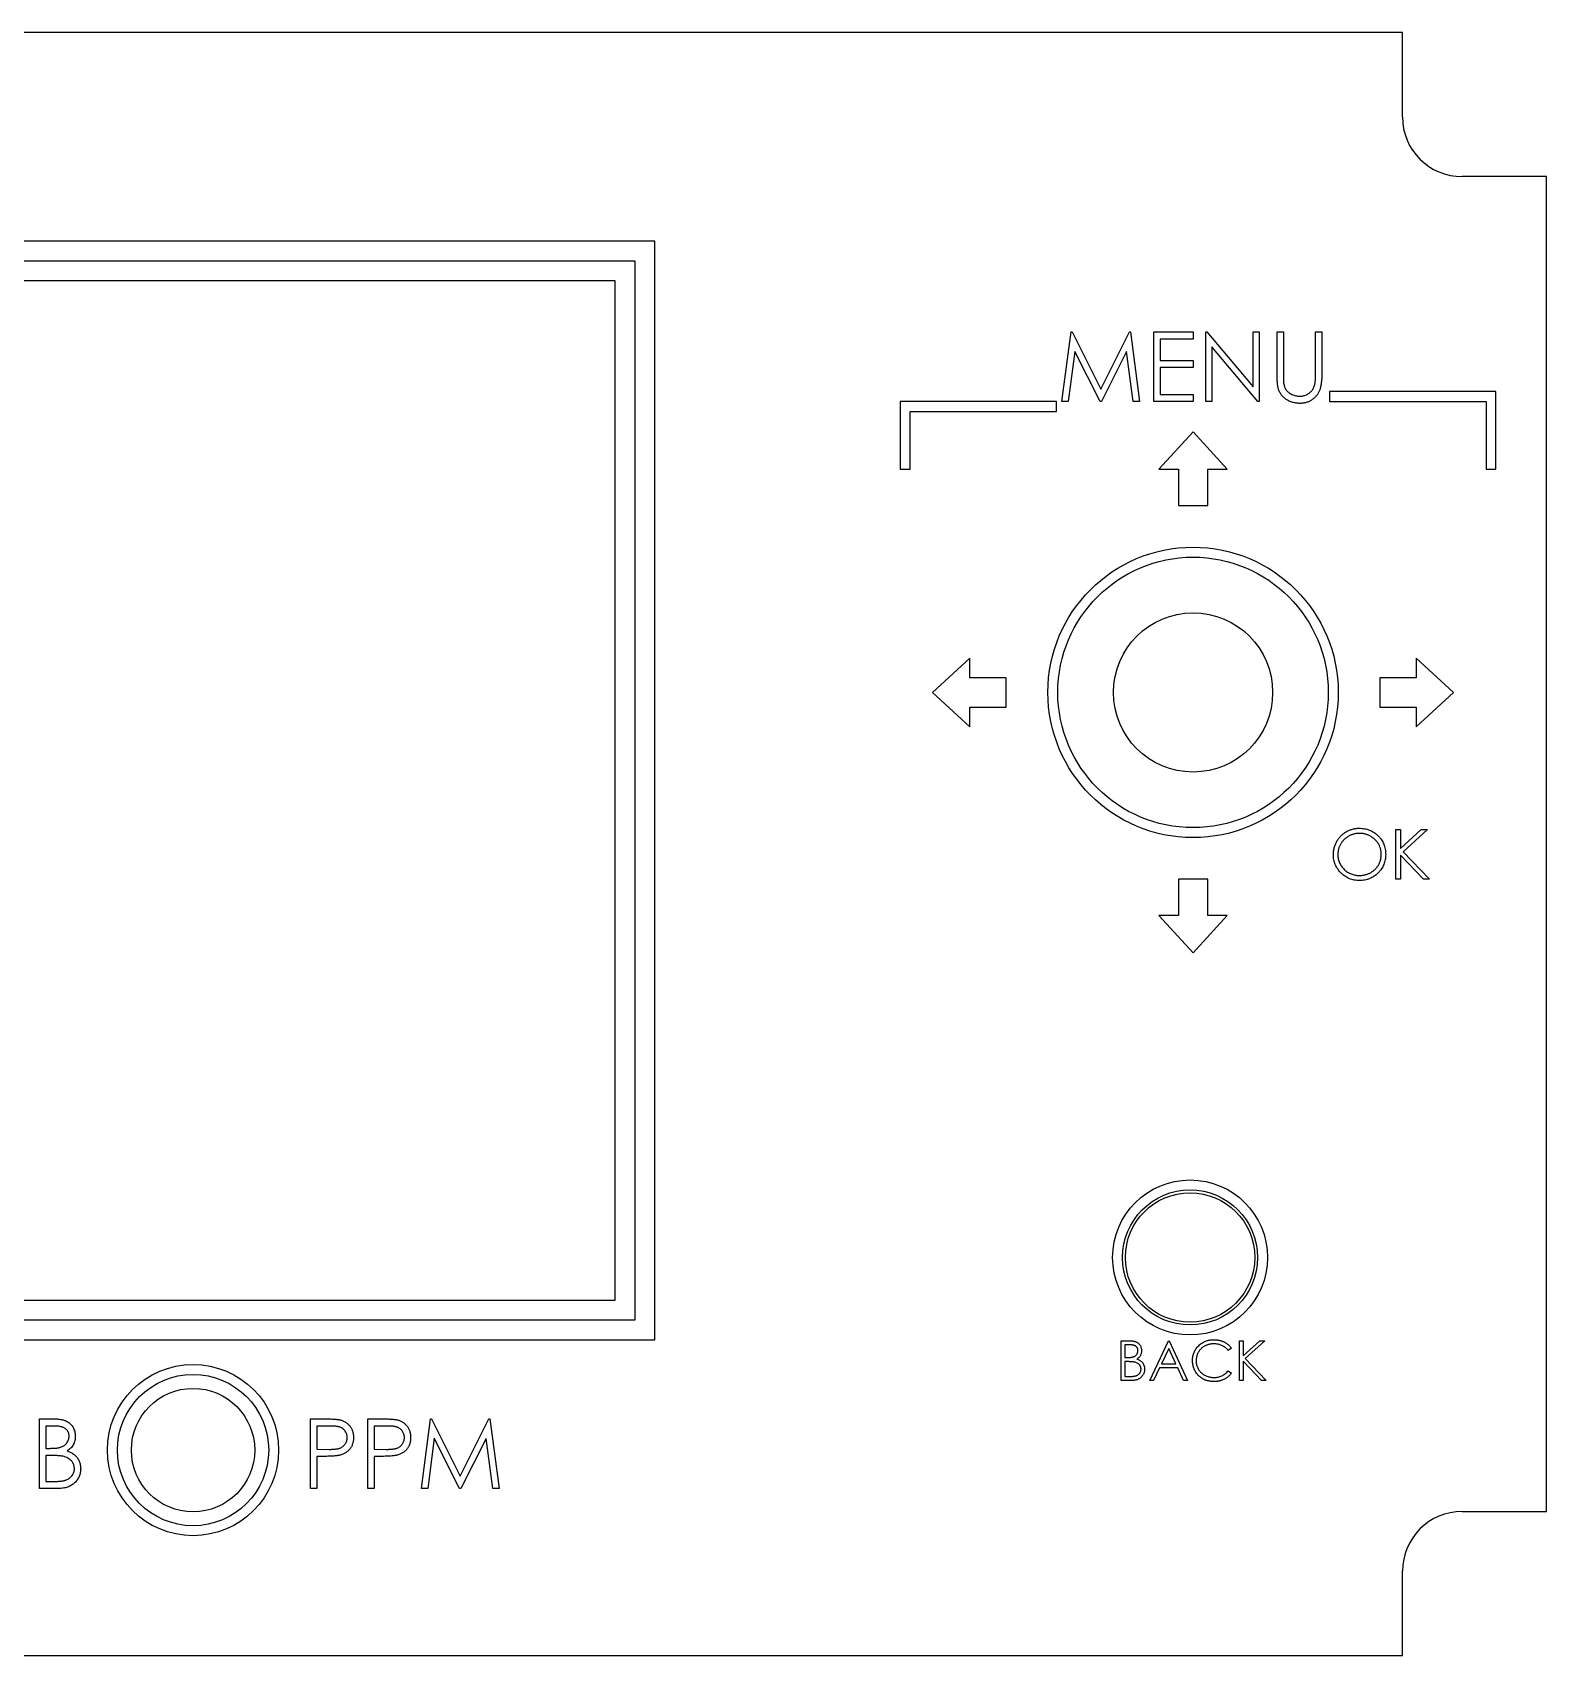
# Model space of a CAD drawing. Header units: millimetres. Extents: x -120 to 32, y -42 to 40.
# Drawn here: x -44 to 32.1, y -41.6 to 39.9 of the extents above; entities that cross this region are included whole.
import ezdxf

# ---------------------------------------------------------------- set-up
doc = ezdxf.new("R2010")
doc.units = ezdxf.units.MM

msp = doc.modelspace()

# ---------------------------------------------------------------- linework, layer by layer
at = {"color": 7, "linetype": 'Continuous', "lineweight": 25}
for p, q in [((24.865, 39.905), (-112.59, 39.905)), ((24.865, 35.663), (24.865, 39.905)), ((32.107, 32.663), (27.865, 32.663)), ((32.107, -34.4), (32.107, 32.663)), ((-12.694, 29.421), (-97.694, 29.421)), ((-12.694, -25.779), (-12.694, 29.421)), ((-13.694, 28.421), (-96.694, 28.421)), ((-13.694, -24.779), (-13.694, 28.421)), ((-14.694, 27.421), (-95.694, 27.421)), ((-14.694, -23.779), (-14.694, 27.421)), ((7.755, 21.36), (8.217, 24.86)), ((8.217, 24.86), (8.262, 24.86)), ((8.262, 24.86), (9.707, 21.988)), ((9.707, 21.988), (11.149, 24.86)), ((11.149, 24.86), (11.194, 24.86)), ((11.194, 24.86), (11.659, 21.36)), ((12.377, 24.86), (14.351, 24.86)), ((12.377, 21.36), (12.377, 24.86)), ((12.691, 24.501), (12.691, 23.424)), ((14.351, 24.501), (12.691, 24.501)), ((14.351, 24.86), (14.351, 24.501)), ((14.979, 24.86), (15.045, 24.86)), ((14.979, 21.36), (14.979, 24.86)), ((15.045, 24.86), (17.358, 22.105)), ((17.358, 24.86), (17.672, 24.86)), ((17.358, 22.105), (17.358, 24.86)), ((17.672, 24.86), (17.672, 21.36)), ((18.569, 24.86), (18.883, 24.86)), ((18.569, 22.746), (18.569, 24.86)), ((18.883, 24.86), (18.883, 22.763)), ((20.499, 24.86), (20.813, 24.86)), ((20.499, 22.763), (20.499, 24.86)), ((20.813, 24.86), (20.813, 22.746)), ((8.406, 23.884), (8.071, 21.36)), ((9.674, 21.36), (8.406, 23.884)), ((11.008, 23.878), (9.745, 21.36)), ((11.343, 21.36), (11.008, 23.878)), ((17.6, 21.36), (15.294, 24.108)), ((15.294, 24.108), (15.294, 21.36)), ((12.691, 23.424), (14.351, 23.424)), ((12.691, 23.065), (12.691, 21.719)), ((14.351, 23.065), (12.691, 23.065)), ((14.351, 23.424), (14.351, 23.065)), ((7.486, 21.36), (-0.376, 21.36)), ((-0.376, 21.36), (-0.376, 17.962)), ((7.486, 20.86), (7.486, 21.36)), ((8.071, 21.36), (7.755, 21.36)), ((9.745, 21.36), (9.674, 21.36)), ((11.659, 21.36), (11.343, 21.36)), ((14.351, 21.36), (12.377, 21.36)), ((12.691, 21.719), (14.351, 21.719)), ((14.351, 21.719), (14.351, 21.36)), ((15.294, 21.36), (14.979, 21.36)), ((17.672, 21.36), (17.6, 21.36)), ((29.567, 21.86), (21.205, 21.86)), ((21.205, 21.86), (21.205, 21.36)), ((21.205, 21.36), (29.067, 21.36)), ((29.067, 21.36), (29.067, 17.962)), ((29.567, 17.962), (29.567, 21.86)), ((0.124, 17.962), (0.124, 20.86)), ((0.124, 20.86), (7.486, 20.86)), ((14.345, 19.836), (12.624, 17.962)), ((16.067, 17.962), (14.345, 19.836)), ((-0.376, 17.962), (0.124, 17.962)), ((12.624, 17.962), (13.608, 17.962)), ((13.608, 17.962), (13.608, 16.139)), ((15.082, 16.139), (15.082, 17.962)), ((15.082, 17.962), (16.067, 17.962)), ((29.067, 17.962), (29.567, 17.962)), ((13.608, 16.139), (15.082, 16.139)), ((3.133, 8.471), (1.259, 6.75)), ((3.133, 7.487), (3.133, 8.471)), ((27.431, 6.75), (25.557, 8.471)), ((25.557, 8.471), (25.557, 7.487)), ((4.956, 7.487), (3.133, 7.487)), ((4.956, 6.013), (4.956, 7.487)), ((25.557, 7.487), (23.735, 7.487)), ((23.735, 7.487), (23.735, 6.013)), ((1.259, 6.75), (3.133, 5.028)), ((25.557, 5.028), (27.431, 6.75)), ((3.133, 5.028), (3.133, 6.013)), ((3.133, 6.013), (4.956, 6.013)), ((23.735, 6.013), (25.557, 6.013)), ((25.557, 6.013), (25.557, 5.028)), ((24.538, -0.14), (24.762, -0.14)), ((24.538, -2.64), (24.538, -0.14)), ((24.762, -1.092), (25.804, -0.14)), ((24.762, -0.14), (24.762, -1.092)), ((26.124, -0.14), (24.896, -1.261)), ((25.804, -0.14), (26.124, -0.14)), ((24.762, -1.433), (24.762, -2.64)), ((25.922, -2.64), (24.762, -1.433)), ((24.896, -1.261), (26.221, -2.64)), ((13.608, -2.64), (13.608, -4.462)), ((15.082, -2.64), (13.608, -2.64)), ((15.082, -4.462), (15.082, -2.64)), ((24.762, -2.64), (24.538, -2.64)), ((26.221, -2.64), (25.922, -2.64)), ((13.608, -4.462), (12.624, -4.462)), ((12.624, -4.462), (14.345, -6.336)), ((14.345, -6.336), (16.067, -4.462)), ((16.067, -4.462), (15.082, -4.462)), ((-95.694, -23.779), (-14.694, -23.779)), ((-96.694, -24.779), (-13.694, -24.779)), ((-97.694, -25.779), (-12.694, -25.779)), ((10.73, -25.822), (11.12, -25.822)), ((10.73, -27.822), (10.73, -25.822)), ((10.91, -26.027), (10.91, -26.668)), ((11.153, -26.027), (10.91, -26.027)), ((12.166, -27.822), (13.115, -25.822)), ((13.115, -25.822), (13.14, -25.822)), ((13.14, -25.822), (14.063, -27.822)), ((16.679, -25.822), (16.858, -25.822)), ((16.679, -27.822), (16.679, -25.822)), ((16.858, -26.584), (17.692, -25.822)), ((16.858, -25.822), (16.858, -26.584)), ((17.948, -25.822), (16.965, -26.719)), ((17.692, -25.822), (17.948, -25.822)), ((10.91, -26.668), (11.03, -26.668)), ((10.91, -26.873), (10.91, -27.617)), ((11.029, -26.873), (10.91, -26.873)), ((13.126, -26.212), (12.763, -26.976)), ((13.478, -26.976), (13.126, -26.212)), ((16.269, -26.189), (16.112, -26.309)), ((16.858, -26.857), (16.858, -27.822)), ((17.786, -27.822), (16.858, -26.857)), ((16.965, -26.719), (18.025, -27.822)), ((10.91, -27.617), (11.165, -27.617)), ((12.666, -27.181), (12.362, -27.822)), ((13.573, -27.181), (12.666, -27.181)), ((12.763, -26.976), (13.478, -26.976)), ((13.868, -27.822), (13.573, -27.181)), ((16.112, -27.335), (16.269, -27.454)), ((11.271, -27.822), (10.73, -27.822)), ((12.362, -27.822), (12.166, -27.822)), ((14.063, -27.822), (13.868, -27.822)), ((16.858, -27.822), (16.679, -27.822)), ((18.025, -27.822), (17.786, -27.822)), ((-43.617, -29.748), (-42.934, -29.748)), ((-43.617, -33.248), (-43.617, -29.748)), ((-43.303, -30.107), (-43.303, -31.229)), ((-42.876, -30.107), (-43.303, -30.107)), ((-29.997, -29.748), (-29.31, -29.748)), ((-29.997, -33.248), (-29.997, -29.748)), ((-29.683, -30.107), (-29.683, -31.274)), ((-29.042, -30.107), (-29.683, -30.107)), ((-27.125, -29.748), (-26.438, -29.748)), ((-27.125, -33.248), (-27.125, -29.748)), ((-26.811, -30.107), (-26.811, -31.274)), ((-26.171, -30.107), (-26.811, -30.107)), ((-24.433, -33.248), (-23.97, -29.748)), ((-23.97, -29.748), (-23.926, -29.748)), ((-23.926, -29.748), (-22.481, -32.62)), ((-22.481, -32.62), (-21.039, -29.748)), ((-21.039, -29.748), (-20.994, -29.748)), ((-20.994, -29.748), (-20.529, -33.248)), ((-23.782, -30.724), (-24.116, -33.248)), ((-22.514, -33.248), (-23.782, -30.724)), ((-21.179, -30.73), (-22.443, -33.248)), ((-20.844, -33.248), (-21.179, -30.73)), ((-43.303, -31.229), (-43.092, -31.229)), ((-43.094, -31.588), (-43.303, -31.588)), ((-43.303, -31.588), (-43.303, -32.889)), ((-29.683, -31.274), (-29.07, -31.281)), ((-29.683, -31.633), (-29.683, -33.248)), ((-29.432, -31.633), (-29.683, -31.633)), ((-26.811, -31.274), (-26.198, -31.281)), ((-26.811, -31.633), (-26.811, -33.248)), ((-26.56, -31.633), (-26.811, -31.633)), ((-42.67, -33.248), (-43.617, -33.248)), ((-43.303, -32.889), (-42.855, -32.889)), ((-29.683, -33.248), (-29.997, -33.248)), ((-26.811, -33.248), (-27.125, -33.248)), ((-24.116, -33.248), (-24.433, -33.248)), ((-22.443, -33.248), (-22.514, -33.248)), ((-20.529, -33.248), (-20.844, -33.248)), ((27.869, -34.4), (32.107, -34.4)), ((24.869, -41.639), (24.869, -37.4)), ((-112.59, -41.639), (24.869, -41.639))]:
    msp.add_line(p, q, dxfattribs=at)
for centre, radius in [((14.345, 6.75), 7.296), ((14.345, 6.75), 6.796), ((14.345, 6.75), 4), ((14.195, -21.639), 3.893), ((14.195, -21.639), 3.393), ((14.195, -21.639), 3.25), ((-35.906, -31.317), 4.3), ((-35.906, -31.317), 3.8), ((-35.906, -31.317), 3.1)]:
    msp.add_circle(centre, radius, dxfattribs=at)
for centre, start, end in [((27.865, 35.663), 180, 270), ((27.869, -37.4), 90, 180)]:
    msp.add_arc(centre, 3, start, end, dxfattribs=at)
for points, knots in [([(18.632, 22.008), (18.626, 22.027), (18.615, 22.067), (18.603, 22.134), (18.593, 22.211), (18.584, 22.299), (18.578, 22.396), (18.573, 22.503), (18.569, 22.621), (18.569, 22.703), (18.569, 22.746)], [0, 0, 0, 0, 0.07813, 0.169465, 0.274335, 0.39211, 0.523687, 0.668365, 0.827132, 1, 1, 1, 1]), ([(18.883, 22.763), (18.883, 22.733), (18.883, 22.677), (18.884, 22.597), (18.885, 22.525), (18.886, 22.463), (18.889, 22.409), (18.891, 22.364), (18.893, 22.328), (18.896, 22.306), (18.897, 22.297)], [0, 0, 0, 0, 0.1910786, 0.3626046, 0.5160988, 0.650038, 0.7659767, 0.862374, 0.9408421, 1, 1, 1, 1]), ([(18.897, 22.297), (18.902, 22.264), (18.913, 22.201), (18.938, 22.11), (18.974, 22.028), (19.016, 21.952), (19.072, 21.885), (19.139, 21.824), (19.221, 21.77), (19.311, 21.72), (19.408, 21.681), (19.508, 21.651), (19.608, 21.632), (19.675, 21.63), (19.708, 21.629)], [0, 0, 0, 0, 0.086315, 0.167766, 0.244433, 0.318135, 0.391884, 0.470068, 0.553904, 0.644339, 0.736875, 0.826168, 0.913679, 1, 1, 1, 1]), ([(19.708, 21.629), (19.736, 21.63), (19.793, 21.632), (19.878, 21.646), (19.96, 21.67), (20.041, 21.7), (20.116, 21.741), (20.187, 21.788), (20.25, 21.843), (20.307, 21.904), (20.357, 21.973), (20.401, 22.049), (20.436, 22.131), (20.454, 22.19), (20.463, 22.219)], [0, 0, 0, 0, 0.082891, 0.165303, 0.247762, 0.331528, 0.41528, 0.496366, 0.577151, 0.657783, 0.739322, 0.823793, 0.909476, 1, 1, 1, 1]), ([(20.813, 22.746), (20.813, 22.708), (20.812, 22.634), (20.808, 22.525), (20.801, 22.421), (20.791, 22.324), (20.778, 22.232), (20.764, 22.145), (20.746, 22.064), (20.725, 21.988), (20.7, 21.916), (20.669, 21.847), (20.634, 21.781), (20.591, 21.716), (20.544, 21.654), (20.491, 21.595), (20.433, 21.537), (20.37, 21.483), (20.302, 21.433), (20.23, 21.39), (20.154, 21.353), (20.075, 21.322), (19.993, 21.299), (19.907, 21.282), (19.817, 21.272), (19.756, 21.271), (19.725, 21.27)], [0, 0, 0, 0, 0.054858, 0.107059, 0.156978, 0.203992, 0.248492, 0.290483, 0.330489, 0.367886, 0.403858, 0.440009, 0.476295, 0.512792, 0.550485, 0.588381, 0.627645, 0.667979, 0.708433, 0.748602, 0.789088, 0.829461, 0.870371, 0.912214, 0.955547, 1, 1, 1, 1]), ([(20.463, 22.219), (20.466, 22.232), (20.473, 22.259), (20.479, 22.306), (20.485, 22.361), (20.49, 22.424), (20.494, 22.497), (20.497, 22.578), (20.498, 22.668), (20.498, 22.73), (20.499, 22.763)], [0, 0, 0, 0, 0.069835, 0.155621, 0.257802, 0.373811, 0.506402, 0.655564, 0.820079, 1, 1, 1, 1]), ([(19.725, 21.27), (19.692, 21.271), (19.626, 21.272), (19.528, 21.281), (19.435, 21.298), (19.345, 21.319), (19.259, 21.348), (19.176, 21.382), (19.097, 21.424), (19.022, 21.471), (18.952, 21.523), (18.888, 21.58), (18.83, 21.641), (18.778, 21.707), (18.732, 21.776), (18.692, 21.85), (18.658, 21.927), (18.64, 21.981), (18.632, 22.008)], [0, 0, 0, 0, 0.0711745, 0.1396441, 0.2063172, 0.2713732, 0.3354181, 0.3980763, 0.4606079, 0.5229695, 0.5847157, 0.6448949, 0.7042906, 0.7629982, 0.8210874, 0.8801039, 0.9393885, 1, 1, 1, 1]), ([(21.397, -1.401), (21.397, -1.371), (21.398, -1.312), (21.407, -1.224), (21.42, -1.138), (21.439, -1.053), (21.464, -0.97), (21.494, -0.889), (21.529, -0.809), (21.57, -0.732), (21.615, -0.657), (21.665, -0.586), (21.718, -0.519), (21.776, -0.457), (21.837, -0.399), (21.902, -0.345), (21.971, -0.294), (22.045, -0.249), (22.12, -0.208), (22.198, -0.173), (22.277, -0.143), (22.358, -0.118), (22.44, -0.099), (22.523, -0.086), (22.609, -0.077), (22.666, -0.076), (22.695, -0.076)], [0, 0, 0, 0, 0.043209, 0.085873, 0.12812, 0.170152, 0.211918, 0.253753, 0.296006, 0.338443, 0.381015, 0.42282, 0.464089, 0.505126, 0.545975, 0.586985, 0.628339, 0.670084, 0.711992, 0.753039, 0.794049, 0.834886, 0.875498, 0.916547, 0.958004, 1, 1, 1, 1]), ([(22.706, -0.332), (22.682, -0.332), (22.635, -0.333), (22.565, -0.34), (22.496, -0.351), (22.427, -0.367), (22.36, -0.388), (22.293, -0.412), (22.228, -0.441), (22.164, -0.474), (22.102, -0.511), (22.043, -0.552), (21.988, -0.596), (21.936, -0.642), (21.888, -0.692), (21.843, -0.745), (21.802, -0.801), (21.764, -0.86), (21.731, -0.921), (21.701, -0.984), (21.677, -1.049), (21.657, -1.116), (21.64, -1.184), (21.63, -1.255), (21.622, -1.326), (21.622, -1.375), (21.621, -1.4)], [0, 0, 0, 0, 0.042023, 0.083645, 0.124984, 0.166247, 0.207702, 0.249631, 0.291742, 0.334743, 0.37746, 0.419556, 0.461044, 0.502096, 0.542891, 0.583801, 0.624864, 0.666225, 0.707399, 0.748557, 0.789655, 0.83074, 0.87207, 0.913993, 0.956498, 1, 1, 1, 1]), ([(22.695, -0.076), (22.741, -0.077), (22.832, -0.079), (22.966, -0.097), (23.093, -0.127), (23.216, -0.168), (23.332, -0.222), (23.442, -0.287), (23.547, -0.365), (23.644, -0.454), (23.733, -0.55), (23.812, -0.654), (23.878, -0.763), (23.932, -0.877), (23.974, -0.997), (24.003, -1.123), (24.022, -1.254), (24.024, -1.343), (24.025, -1.389)], [0, 0, 0, 0, 0.06657, 0.130749, 0.193413, 0.254989, 0.316114, 0.377262, 0.439401, 0.502971, 0.566525, 0.628231, 0.689091, 0.749345, 0.81017, 0.87161, 0.934869, 1, 1, 1, 1]), ([(23.801, -1.388), (23.8, -1.364), (23.8, -1.316), (23.792, -1.245), (23.782, -1.175), (23.766, -1.108), (23.746, -1.042), (23.721, -0.978), (23.692, -0.916), (23.659, -0.855), (23.621, -0.797), (23.58, -0.742), (23.535, -0.69), (23.487, -0.641), (23.434, -0.594), (23.378, -0.552), (23.319, -0.511), (23.256, -0.475), (23.191, -0.441), (23.125, -0.412), (23.057, -0.387), (22.989, -0.367), (22.92, -0.351), (22.849, -0.34), (22.778, -0.333), (22.73, -0.332), (22.706, -0.332)], [0, 0, 0, 0, 0.042915, 0.08513, 0.126473, 0.167453, 0.207976, 0.248249, 0.28875, 0.32967, 0.370537, 0.411129, 0.451819, 0.492406, 0.533486, 0.575263, 0.617441, 0.660672, 0.70394, 0.746868, 0.789079, 0.831104, 0.873238, 0.915166, 0.957381, 1, 1, 1, 1]), ([(22.715, -2.704), (22.67, -2.703), (22.58, -2.7), (22.449, -2.682), (22.323, -2.652), (22.203, -2.611), (22.088, -2.557), (21.979, -2.491), (21.875, -2.413), (21.777, -2.324), (21.688, -2.227), (21.61, -2.124), (21.545, -2.016), (21.491, -1.902), (21.448, -1.784), (21.419, -1.66), (21.4, -1.532), (21.398, -1.445), (21.397, -1.401)], [0, 0, 0, 0, 0.065819, 0.129747, 0.192072, 0.253459, 0.31457, 0.37628, 0.439026, 0.503267, 0.567493, 0.629705, 0.691, 0.751452, 0.812004, 0.87315, 0.935635, 1, 1, 1, 1]), ([(21.621, -1.4), (21.622, -1.436), (21.624, -1.507), (21.64, -1.611), (21.664, -1.711), (21.699, -1.806), (21.744, -1.898), (21.799, -1.985), (21.864, -2.068), (21.938, -2.145), (22.019, -2.216), (22.105, -2.278), (22.195, -2.33), (22.29, -2.373), (22.388, -2.407), (22.49, -2.43), (22.597, -2.445), (22.669, -2.447), (22.706, -2.447)], [0, 0, 0, 0, 0.064504, 0.126899, 0.187747, 0.24815, 0.308586, 0.369583, 0.431827, 0.49618, 0.560668, 0.623504, 0.68526, 0.746537, 0.808327, 0.870486, 0.934317, 1, 1, 1, 1]), ([(22.706, -2.447), (22.731, -2.447), (22.78, -2.446), (22.853, -2.439), (22.924, -2.429), (22.994, -2.413), (23.063, -2.393), (23.131, -2.37), (23.196, -2.341), (23.261, -2.309), (23.322, -2.272), (23.381, -2.233), (23.436, -2.189), (23.488, -2.143), (23.536, -2.094), (23.581, -2.042), (23.621, -1.986), (23.659, -1.927), (23.692, -1.865), (23.721, -1.802), (23.746, -1.737), (23.766, -1.671), (23.782, -1.602), (23.792, -1.532), (23.8, -1.461), (23.8, -1.412), (23.801, -1.388)], [0, 0, 0, 0, 0.043633, 0.086538, 0.129177, 0.171436, 0.213416, 0.255266, 0.297369, 0.339941, 0.382347, 0.423953, 0.464871, 0.505572, 0.546003, 0.586568, 0.627065, 0.668271, 0.709549, 0.750428, 0.791096, 0.832027, 0.873136, 0.914611, 0.956956, 1, 1, 1, 1]), ([(24.025, -1.389), (24.024, -1.434), (24.022, -1.522), (24.003, -1.652), (23.974, -1.777), (23.932, -1.897), (23.878, -2.012), (23.812, -2.121), (23.734, -2.225), (23.645, -2.322), (23.549, -2.412), (23.445, -2.49), (23.337, -2.556), (23.222, -2.61), (23.103, -2.653), (22.978, -2.682), (22.848, -2.7), (22.76, -2.703), (22.715, -2.704)], [0, 0, 0, 0, 0.065227, 0.128569, 0.19032, 0.251378, 0.312388, 0.373789, 0.436431, 0.500567, 0.564687, 0.627136, 0.688455, 0.749246, 0.810155, 0.871671, 0.934773, 1, 1, 1, 1]), ([(11.12, -25.822), (11.139, -25.822), (11.176, -25.822), (11.23, -25.825), (11.281, -25.829), (11.328, -25.836), (11.371, -25.844), (11.412, -25.853), (11.449, -25.865), (11.493, -25.883), (11.543, -25.91), (11.597, -25.95), (11.644, -25.999), (11.684, -26.054), (11.716, -26.115), (11.739, -26.179), (11.753, -26.247), (11.755, -26.294), (11.756, -26.318)], [0, 0, 0, 0, 0.062594, 0.121323, 0.17668, 0.228365, 0.276868, 0.321879, 0.364099, 0.403356, 0.477968, 0.550535, 0.623584, 0.698175, 0.773354, 0.847281, 0.922818, 1, 1, 1, 1]), ([(11.576, -26.321), (11.576, -26.31), (11.575, -26.288), (11.571, -26.257), (11.562, -26.227), (11.552, -26.198), (11.537, -26.172), (11.52, -26.148), (11.499, -26.126), (11.475, -26.105), (11.447, -26.086), (11.416, -26.07), (11.381, -26.057), (11.343, -26.046), (11.301, -26.038), (11.255, -26.031), (11.205, -26.028), (11.171, -26.027), (11.153, -26.027)], [0, 0, 0, 0, 0.057003, 0.111818, 0.164402, 0.21587, 0.266841, 0.317479, 0.369902, 0.4234, 0.479718, 0.539241, 0.602431, 0.67103, 0.744485, 0.823454, 0.90874, 1, 1, 1, 1]), ([(14.32, -26.81), (14.321, -26.774), (14.322, -26.704), (14.337, -26.6), (14.361, -26.5), (14.395, -26.405), (14.438, -26.314), (14.491, -26.228), (14.554, -26.146), (14.626, -26.07), (14.704, -25.999), (14.789, -25.938), (14.878, -25.887), (14.972, -25.844), (15.071, -25.811), (15.175, -25.788), (15.284, -25.773), (15.358, -25.772), (15.396, -25.771)], [0, 0, 0, 0, 0.064558, 0.127014, 0.187955, 0.248014, 0.307748, 0.368235, 0.42947, 0.492743, 0.556258, 0.618217, 0.679655, 0.741246, 0.803415, 0.866815, 0.932328, 1, 1, 1, 1]), ([(15.385, -25.976), (15.365, -25.976), (15.325, -25.977), (15.266, -25.983), (15.207, -25.991), (15.15, -26.004), (15.095, -26.02), (15.04, -26.039), (14.987, -26.062), (14.934, -26.089), (14.884, -26.118), (14.837, -26.15), (14.792, -26.185), (14.75, -26.222), (14.711, -26.261), (14.675, -26.303), (14.643, -26.347), (14.613, -26.394), (14.586, -26.442), (14.563, -26.492), (14.543, -26.544), (14.527, -26.597), (14.515, -26.652), (14.506, -26.708), (14.5, -26.765), (14.5, -26.804), (14.499, -26.824)], [0, 0, 0, 0, 0.043955, 0.087502, 0.130463, 0.172752, 0.215403, 0.25765, 0.300153, 0.343121, 0.385925, 0.427686, 0.468818, 0.509492, 0.549883, 0.58998, 0.630405, 0.670869, 0.711384, 0.751627, 0.791776, 0.832459, 0.873319, 0.914543, 0.956924, 1, 1, 1, 1]), ([(16.112, -26.309), (16.1, -26.296), (16.078, -26.269), (16.042, -26.232), (16.005, -26.197), (15.966, -26.164), (15.925, -26.135), (15.883, -26.107), (15.839, -26.083), (15.778, -26.053), (15.698, -26.021), (15.598, -25.995), (15.493, -25.979), (15.421, -25.977), (15.385, -25.976)], [0, 0, 0, 0, 0.063163, 0.125475, 0.187121, 0.248294, 0.309295, 0.36985, 0.430973, 0.492456, 0.616148, 0.740844, 0.868183, 1, 1, 1, 1]), ([(15.396, -25.771), (15.419, -25.771), (15.464, -25.772), (15.532, -25.777), (15.597, -25.786), (15.661, -25.798), (15.723, -25.813), (15.784, -25.832), (15.843, -25.855), (15.9, -25.88), (15.955, -25.909), (16.007, -25.941), (16.057, -25.975), (16.105, -26.012), (16.149, -26.052), (16.192, -26.095), (16.232, -26.141), (16.256, -26.173), (16.269, -26.189)], [0, 0, 0, 0, 0.068548, 0.135683, 0.201215, 0.265682, 0.329267, 0.392395, 0.45507, 0.517127, 0.57879, 0.63974, 0.700192, 0.759806, 0.819628, 0.879355, 0.939512, 1, 1, 1, 1]), ([(11.403, -26.897), (11.393, -26.895), (11.372, -26.891), (11.338, -26.886), (11.298, -26.882), (11.254, -26.879), (11.205, -26.876), (11.15, -26.875), (11.091, -26.873), (11.05, -26.873), (11.029, -26.873)], [0, 0, 0, 0, 0.079306, 0.171953, 0.277057, 0.394731, 0.526177, 0.671345, 0.829285, 1, 1, 1, 1]), ([(11.03, -26.668), (11.048, -26.668), (11.082, -26.667), (11.131, -26.666), (11.177, -26.663), (11.219, -26.659), (11.258, -26.653), (11.292, -26.646), (11.324, -26.639), (11.36, -26.627), (11.401, -26.609), (11.445, -26.58), (11.484, -26.547), (11.517, -26.508), (11.543, -26.465), (11.562, -26.419), (11.575, -26.371), (11.576, -26.338), (11.576, -26.321)], [0, 0, 0, 0, 0.072301, 0.1397, 0.202289, 0.2606, 0.31319, 0.361739, 0.405706, 0.44554, 0.518832, 0.589778, 0.658867, 0.72843, 0.797283, 0.864815, 0.931364, 1, 1, 1, 1]), ([(11.73, -27.254), (11.73, -27.244), (11.73, -27.223), (11.725, -27.192), (11.718, -27.162), (11.709, -27.133), (11.696, -27.106), (11.681, -27.079), (11.663, -27.053), (11.636, -27.02), (11.596, -26.983), (11.539, -26.946), (11.474, -26.916), (11.427, -26.903), (11.403, -26.897)], [0, 0, 0, 0, 0.060287, 0.119602, 0.177503, 0.235143, 0.292133, 0.350871, 0.410098, 0.470732, 0.594829, 0.722579, 0.856691, 1, 1, 1, 1]), ([(11.756, -26.318), (11.755, -26.34), (11.754, -26.383), (11.742, -26.447), (11.724, -26.507), (11.698, -26.564), (11.665, -26.617), (11.626, -26.665), (11.578, -26.707), (11.543, -26.731), (11.525, -26.743)], [0, 0, 0, 0, 0.130569, 0.256581, 0.380552, 0.503623, 0.625739, 0.747549, 0.871766, 1, 1, 1, 1]), ([(11.525, -26.743), (11.547, -26.752), (11.591, -26.768), (11.651, -26.798), (11.702, -26.83), (11.746, -26.865), (11.783, -26.903), (11.816, -26.944), (11.844, -26.989), (11.867, -27.037), (11.886, -27.088), (11.9, -27.142), (11.908, -27.197), (11.909, -27.235), (11.91, -27.254)], [0, 0, 0, 0, 0.106057, 0.202914, 0.2903, 0.370223, 0.446384, 0.521397, 0.598291, 0.676142, 0.755529, 0.834887, 0.916646, 1, 1, 1, 1]), ([(14.573, -27.523), (14.553, -27.499), (14.513, -27.449), (14.461, -27.369), (14.417, -27.285), (14.382, -27.198), (14.354, -27.106), (14.335, -27.011), (14.322, -26.912), (14.321, -26.845), (14.32, -26.81)], [0, 0, 0, 0, 0.124329, 0.247156, 0.36878, 0.490734, 0.613614, 0.738958, 0.867311, 1, 1, 1, 1]), ([(14.499, -26.824), (14.5, -26.854), (14.501, -26.912), (14.514, -26.997), (14.533, -27.078), (14.562, -27.155), (14.597, -27.23), (14.642, -27.299), (14.694, -27.366), (14.753, -27.428), (14.819, -27.484), (14.889, -27.533), (14.964, -27.575), (15.042, -27.609), (15.125, -27.636), (15.212, -27.654), (15.303, -27.666), (15.365, -27.668), (15.397, -27.668)], [0, 0, 0, 0, 0.064323, 0.12629, 0.186726, 0.246146, 0.305576, 0.365429, 0.426326, 0.48884, 0.551725, 0.613919, 0.675484, 0.737334, 0.800229, 0.864502, 0.931041, 1, 1, 1, 1]), ([(11.165, -27.617), (11.183, -27.617), (11.219, -27.616), (11.27, -27.615), (11.317, -27.612), (11.36, -27.607), (11.4, -27.601), (11.436, -27.594), (11.468, -27.586), (11.505, -27.573), (11.547, -27.553), (11.592, -27.523), (11.633, -27.488), (11.667, -27.447), (11.695, -27.402), (11.715, -27.354), (11.728, -27.305), (11.729, -27.271), (11.73, -27.254)], [0, 0, 0, 0, 0.072502, 0.139739, 0.201795, 0.259822, 0.312206, 0.360773, 0.40454, 0.443698, 0.516841, 0.587874, 0.657965, 0.728969, 0.799308, 0.866636, 0.933116, 1, 1, 1, 1]), ([(11.91, -27.254), (11.909, -27.274), (11.908, -27.312), (11.9, -27.369), (11.886, -27.423), (11.867, -27.474), (11.843, -27.524), (11.813, -27.571), (11.777, -27.616), (11.737, -27.658), (11.691, -27.696), (11.643, -27.73), (11.589, -27.758), (11.533, -27.782), (11.473, -27.8), (11.409, -27.812), (11.341, -27.821), (11.295, -27.822), (11.271, -27.822)], [0, 0, 0, 0, 0.06116, 0.120335, 0.17818, 0.235235, 0.292683, 0.351186, 0.410457, 0.47172, 0.533761, 0.595739, 0.657888, 0.721295, 0.786823, 0.854686, 0.925478, 1, 1, 1, 1]), ([(15.398, -27.873), (15.377, -27.873), (15.334, -27.873), (15.272, -27.868), (15.21, -27.861), (15.151, -27.852), (15.093, -27.84), (15.038, -27.824), (14.983, -27.807), (14.931, -27.786), (14.88, -27.763), (14.831, -27.737), (14.784, -27.708), (14.738, -27.677), (14.694, -27.643), (14.652, -27.606), (14.611, -27.566), (14.586, -27.538), (14.573, -27.523)], [0, 0, 0, 0, 0.069663, 0.13775, 0.203917, 0.26878, 0.332414, 0.394754, 0.45618, 0.516996, 0.577396, 0.637198, 0.696999, 0.756756, 0.816554, 0.876948, 0.938132, 1, 1, 1, 1]), ([(15.397, -27.668), (15.432, -27.667), (15.501, -27.665), (15.602, -27.649), (15.698, -27.623), (15.79, -27.587), (15.878, -27.539), (15.961, -27.482), (16.04, -27.413), (16.087, -27.361), (16.112, -27.335)], [0, 0, 0, 0, 0.128515, 0.252949, 0.374755, 0.49594, 0.617181, 0.740909, 0.867811, 1, 1, 1, 1]), ([(16.269, -27.454), (16.256, -27.47), (16.231, -27.503), (16.19, -27.548), (16.147, -27.592), (16.101, -27.632), (16.054, -27.67), (16.004, -27.704), (15.951, -27.736), (15.897, -27.764), (15.84, -27.79), (15.782, -27.812), (15.722, -27.831), (15.66, -27.847), (15.597, -27.859), (15.532, -27.867), (15.466, -27.872), (15.421, -27.873), (15.398, -27.873)], [0, 0, 0, 0, 0.061674, 0.123053, 0.183475, 0.243727, 0.304279, 0.364863, 0.425946, 0.487391, 0.54922, 0.611144, 0.673529, 0.736961, 0.800785, 0.866013, 0.932101, 1, 1, 1, 1]), ([(-42.934, -29.748), (-42.9, -29.748), (-42.836, -29.749), (-42.741, -29.754), (-42.653, -29.761), (-42.571, -29.772), (-42.495, -29.786), (-42.424, -29.803), (-42.359, -29.823), (-42.282, -29.855), (-42.194, -29.902), (-42.099, -29.972), (-42.018, -30.058), (-41.948, -30.154), (-41.892, -30.26), (-41.851, -30.374), (-41.826, -30.492), (-41.823, -30.574), (-41.822, -30.615)], [0, 0, 0, 0, 0.062594, 0.121323, 0.17668, 0.228365, 0.276868, 0.321879, 0.364099, 0.403356, 0.477968, 0.550535, 0.623584, 0.698175, 0.773354, 0.847281, 0.922818, 1, 1, 1, 1]), ([(-42.136, -30.622), (-42.136, -30.602), (-42.138, -30.564), (-42.146, -30.509), (-42.16, -30.456), (-42.179, -30.407), (-42.205, -30.361), (-42.235, -30.318), (-42.272, -30.279), (-42.313, -30.243), (-42.361, -30.211), (-42.416, -30.182), (-42.477, -30.16), (-42.544, -30.14), (-42.618, -30.126), (-42.698, -30.114), (-42.785, -30.108), (-42.845, -30.107), (-42.876, -30.107)], [0, 0, 0, 0, 0.057003, 0.111818, 0.164402, 0.21587, 0.266841, 0.317479, 0.369902, 0.4234, 0.479718, 0.539241, 0.602431, 0.67103, 0.744485, 0.823454, 0.90874, 1, 1, 1, 1]), ([(-29.31, -29.748), (-29.263, -29.748), (-29.173, -29.748), (-29.043, -29.751), (-28.925, -29.755), (-28.819, -29.761), (-28.726, -29.767), (-28.644, -29.777), (-28.574, -29.786), (-28.532, -29.796), (-28.513, -29.801)], [0, 0, 0, 0, 0.176956, 0.339055, 0.486318, 0.618781, 0.735619, 0.838742, 0.926457, 1, 1, 1, 1]), ([(-28.157, -30.688), (-28.158, -30.66), (-28.161, -30.604), (-28.179, -30.522), (-28.211, -30.444), (-28.254, -30.371), (-28.307, -30.305), (-28.368, -30.247), (-28.438, -30.201), (-28.503, -30.171), (-28.56, -30.153), (-28.61, -30.14), (-28.667, -30.13), (-28.73, -30.122), (-28.799, -30.115), (-28.874, -30.11), (-28.956, -30.107), (-29.013, -30.107), (-29.042, -30.107)], [0, 0, 0, 0, 0.070044, 0.139238, 0.208197, 0.279173, 0.349987, 0.418354, 0.48761, 0.557411, 0.59533, 0.637964, 0.685913, 0.738185, 0.796103, 0.858517, 0.926658, 1, 1, 1, 1]), ([(-28.513, -29.801), (-28.489, -29.807), (-28.441, -29.82), (-28.372, -29.847), (-28.307, -29.878), (-28.244, -29.913), (-28.186, -29.954), (-28.13, -30), (-28.078, -30.051), (-28.03, -30.106), (-27.986, -30.165), (-27.947, -30.229), (-27.915, -30.296), (-27.888, -30.367), (-27.868, -30.442), (-27.854, -30.52), (-27.844, -30.602), (-27.843, -30.658), (-27.843, -30.687)], [0, 0, 0, 0, 0.062481, 0.12349, 0.183411, 0.243153, 0.302127, 0.36171, 0.421842, 0.482932, 0.544552, 0.605681, 0.66768, 0.729984, 0.794551, 0.860346, 0.928907, 1, 1, 1, 1]), ([(-26.438, -29.748), (-26.391, -29.748), (-26.301, -29.748), (-26.171, -29.751), (-26.053, -29.755), (-25.948, -29.761), (-25.854, -29.767), (-25.772, -29.777), (-25.702, -29.786), (-25.66, -29.796), (-25.641, -29.801)], [0, 0, 0, 0, 0.176956, 0.339055, 0.486318, 0.618781, 0.735619, 0.838742, 0.926457, 1, 1, 1, 1]), ([(-25.285, -30.688), (-25.286, -30.66), (-25.289, -30.604), (-25.307, -30.522), (-25.339, -30.444), (-25.382, -30.371), (-25.435, -30.305), (-25.496, -30.247), (-25.566, -30.201), (-25.631, -30.171), (-25.689, -30.153), (-25.739, -30.14), (-25.795, -30.13), (-25.858, -30.122), (-25.927, -30.115), (-26.002, -30.11), (-26.084, -30.107), (-26.141, -30.107), (-26.171, -30.107)], [0, 0, 0, 0, 0.070044, 0.139238, 0.208197, 0.279173, 0.349987, 0.418354, 0.48761, 0.557411, 0.59533, 0.637964, 0.685913, 0.738185, 0.796103, 0.858517, 0.926658, 1, 1, 1, 1]), ([(-25.641, -29.801), (-25.617, -29.807), (-25.569, -29.82), (-25.5, -29.847), (-25.435, -29.878), (-25.372, -29.913), (-25.314, -29.954), (-25.258, -30), (-25.206, -30.051), (-25.158, -30.106), (-25.114, -30.165), (-25.076, -30.229), (-25.044, -30.296), (-25.016, -30.367), (-24.997, -30.442), (-24.982, -30.52), (-24.972, -30.602), (-24.971, -30.658), (-24.971, -30.687)], [0, 0, 0, 0, 0.062481, 0.12349, 0.183411, 0.243153, 0.302127, 0.36171, 0.421842, 0.482932, 0.544552, 0.605681, 0.66768, 0.729984, 0.794551, 0.860346, 0.928907, 1, 1, 1, 1]), ([(-43.092, -31.229), (-43.061, -31.228), (-43.001, -31.228), (-42.915, -31.225), (-42.835, -31.219), (-42.761, -31.213), (-42.694, -31.203), (-42.633, -31.191), (-42.578, -31.178), (-42.514, -31.157), (-42.442, -31.125), (-42.365, -31.075), (-42.298, -31.016), (-42.24, -30.948), (-42.194, -30.874), (-42.161, -30.793), (-42.139, -30.709), (-42.137, -30.651), (-42.136, -30.622)], [0, 0, 0, 0, 0.072301, 0.1397, 0.202289, 0.2606, 0.31319, 0.361739, 0.405706, 0.44554, 0.518832, 0.589778, 0.658867, 0.72843, 0.797283, 0.864815, 0.931364, 1, 1, 1, 1]), ([(-41.822, -30.615), (-41.823, -30.654), (-41.825, -30.73), (-41.846, -30.841), (-41.878, -30.947), (-41.922, -31.047), (-41.981, -31.139), (-42.049, -31.224), (-42.133, -31.298), (-42.195, -31.339), (-42.226, -31.36)], [0, 0, 0, 0, 0.130569, 0.256581, 0.380552, 0.503623, 0.625739, 0.747549, 0.871766, 1, 1, 1, 1]), ([(-29.07, -31.281), (-29.04, -31.281), (-28.982, -31.281), (-28.899, -31.277), (-28.821, -31.273), (-28.75, -31.266), (-28.685, -31.257), (-28.626, -31.247), (-28.574, -31.233), (-28.513, -31.214), (-28.445, -31.182), (-28.371, -31.136), (-28.308, -31.077), (-28.254, -31.011), (-28.211, -30.937), (-28.179, -30.858), (-28.161, -30.774), (-28.158, -30.717), (-28.157, -30.688)], [0, 0, 0, 0, 0.072538, 0.140034, 0.202496, 0.260575, 0.313228, 0.361583, 0.404878, 0.444127, 0.5164, 0.586507, 0.655085, 0.724384, 0.793974, 0.861638, 0.930111, 1, 1, 1, 1]), ([(-27.843, -30.687), (-27.843, -30.716), (-27.844, -30.772), (-27.854, -30.854), (-27.867, -30.933), (-27.888, -31.008), (-27.915, -31.079), (-27.946, -31.146), (-27.984, -31.209), (-28.028, -31.268), (-28.076, -31.323), (-28.13, -31.373), (-28.187, -31.419), (-28.249, -31.46), (-28.316, -31.496), (-28.387, -31.527), (-28.462, -31.554), (-28.515, -31.568), (-28.541, -31.575)], [0, 0, 0, 0, 0.070119, 0.137192, 0.202016, 0.264631, 0.326117, 0.38601, 0.445812, 0.505298, 0.564633, 0.624283, 0.683902, 0.743953, 0.805388, 0.868388, 0.933084, 1, 1, 1, 1]), ([(-26.198, -31.281), (-26.168, -31.281), (-26.11, -31.281), (-26.027, -31.277), (-25.949, -31.273), (-25.878, -31.266), (-25.813, -31.257), (-25.755, -31.247), (-25.702, -31.233), (-25.641, -31.214), (-25.573, -31.182), (-25.499, -31.136), (-25.436, -31.077), (-25.382, -31.011), (-25.339, -30.937), (-25.307, -30.858), (-25.289, -30.774), (-25.286, -30.717), (-25.285, -30.688)], [0, 0, 0, 0, 0.072538, 0.140034, 0.202496, 0.260575, 0.313228, 0.361583, 0.404878, 0.444127, 0.5164, 0.586507, 0.655085, 0.724384, 0.793974, 0.861638, 0.930111, 1, 1, 1, 1]), ([(-24.971, -30.687), (-24.971, -30.716), (-24.972, -30.772), (-24.982, -30.854), (-24.995, -30.933), (-25.016, -31.008), (-25.043, -31.079), (-25.074, -31.146), (-25.112, -31.209), (-25.156, -31.268), (-25.204, -31.323), (-25.258, -31.373), (-25.315, -31.419), (-25.377, -31.46), (-25.444, -31.496), (-25.515, -31.527), (-25.591, -31.554), (-25.643, -31.568), (-25.669, -31.575)], [0, 0, 0, 0, 0.070119, 0.137192, 0.202016, 0.264631, 0.326117, 0.38601, 0.445812, 0.505298, 0.564633, 0.624283, 0.683902, 0.743953, 0.805388, 0.868388, 0.933084, 1, 1, 1, 1]), ([(-42.44, -31.629), (-42.457, -31.626), (-42.493, -31.618), (-42.554, -31.61), (-42.622, -31.603), (-42.7, -31.598), (-42.786, -31.593), (-42.881, -31.591), (-42.985, -31.588), (-43.057, -31.588), (-43.094, -31.588)], [0, 0, 0, 0, 0.079306, 0.171953, 0.277057, 0.394731, 0.526177, 0.671345, 0.829285, 1, 1, 1, 1]), ([(-41.867, -32.255), (-41.867, -32.236), (-41.868, -32.199), (-41.876, -32.145), (-41.888, -32.093), (-41.903, -32.043), (-41.926, -31.994), (-41.952, -31.948), (-41.983, -31.902), (-42.032, -31.845), (-42.102, -31.779), (-42.201, -31.715), (-42.315, -31.663), (-42.397, -31.641), (-42.44, -31.629)], [0, 0, 0, 0, 0.060287, 0.119602, 0.177503, 0.235143, 0.292133, 0.350871, 0.410098, 0.470732, 0.594829, 0.722579, 0.856691, 1, 1, 1, 1]), ([(-42.226, -31.36), (-42.187, -31.375), (-42.111, -31.404), (-42.006, -31.456), (-41.916, -31.512), (-41.839, -31.574), (-41.774, -31.64), (-41.717, -31.712), (-41.668, -31.79), (-41.626, -31.874), (-41.594, -31.964), (-41.57, -32.057), (-41.556, -32.155), (-41.554, -32.221), (-41.553, -32.255)], [0, 0, 0, 0, 0.106057, 0.202914, 0.2903, 0.370223, 0.446384, 0.521397, 0.598291, 0.676142, 0.755529, 0.834887, 0.916646, 1, 1, 1, 1]), ([(-28.541, -31.575), (-28.563, -31.58), (-28.611, -31.59), (-28.69, -31.601), (-28.782, -31.611), (-28.887, -31.619), (-29.005, -31.625), (-29.136, -31.63), (-29.28, -31.632), (-29.38, -31.633), (-29.432, -31.633)], [0, 0, 0, 0, 0.075173, 0.164746, 0.268017, 0.385912, 0.517789, 0.663691, 0.824413, 1, 1, 1, 1]), ([(-25.669, -31.575), (-25.691, -31.58), (-25.739, -31.59), (-25.818, -31.601), (-25.911, -31.611), (-26.016, -31.619), (-26.133, -31.625), (-26.264, -31.63), (-26.408, -31.632), (-26.508, -31.633), (-26.56, -31.633)], [0, 0, 0, 0, 0.075173, 0.164746, 0.268017, 0.385912, 0.517789, 0.663691, 0.824413, 1, 1, 1, 1]), ([(-42.855, -32.889), (-42.823, -32.889), (-42.762, -32.888), (-42.672, -32.886), (-42.59, -32.88), (-42.514, -32.871), (-42.445, -32.862), (-42.382, -32.849), (-42.326, -32.835), (-42.26, -32.813), (-42.187, -32.778), (-42.108, -32.726), (-42.037, -32.663), (-41.977, -32.591), (-41.928, -32.513), (-41.893, -32.43), (-41.871, -32.343), (-41.868, -32.284), (-41.867, -32.255)], [0, 0, 0, 0, 0.072502, 0.139739, 0.201795, 0.259822, 0.312206, 0.360773, 0.40454, 0.443698, 0.516841, 0.587874, 0.657965, 0.728969, 0.799308, 0.866636, 0.933116, 1, 1, 1, 1]), ([(-41.553, -32.255), (-41.554, -32.289), (-41.556, -32.356), (-41.57, -32.455), (-41.594, -32.549), (-41.627, -32.64), (-41.67, -32.726), (-41.722, -32.809), (-41.785, -32.887), (-41.855, -32.962), (-41.934, -33.028), (-42.02, -33.088), (-42.113, -33.137), (-42.211, -33.178), (-42.317, -33.209), (-42.429, -33.231), (-42.547, -33.246), (-42.629, -33.247), (-42.67, -33.248)], [0, 0, 0, 0, 0.06116, 0.120335, 0.17818, 0.235235, 0.292683, 0.351186, 0.410457, 0.47172, 0.533761, 0.595739, 0.657888, 0.721295, 0.786823, 0.854686, 0.925478, 1, 1, 1, 1])]:
    msp.add_open_spline(points, degree=3, knots=knots, dxfattribs=at)

doc.saveas('drawing.dxf')
